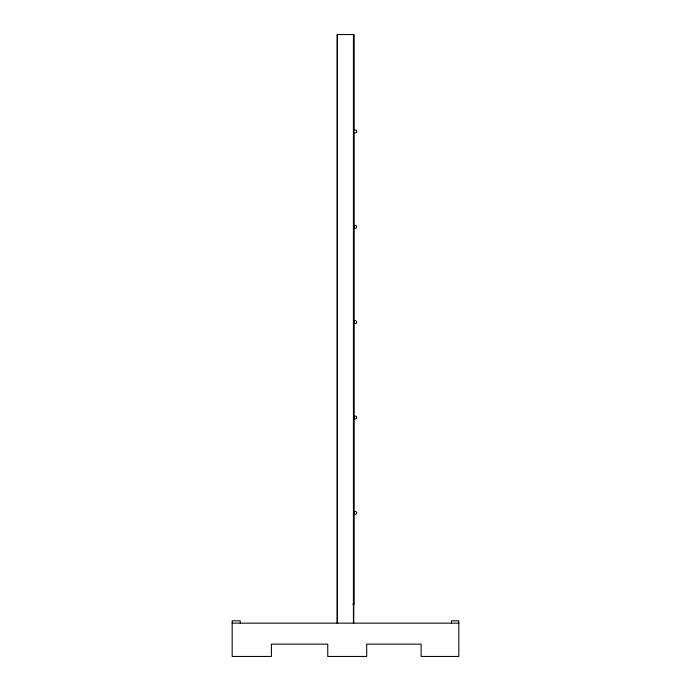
<?xml version="1.0" encoding="UTF-8"?>
<svg xmlns="http://www.w3.org/2000/svg" width="691" height="691" viewBox="0 0 691 691"><rect width="100%" height="100%" fill="white"/><g stroke="black" fill="none" stroke-linecap="round" stroke-linejoin="round"><path stroke-width="1.04" d="M352.73 604.141L354.189 604.141L354.189 132.715M232.176 623.152L458.824 623.152M451.456 623.152L451.456 620.829L458.824 620.829L458.824 656.45L421.113 656.45L421.113 644.15L366.705 644.15L366.705 656.45L327.75 656.45L327.75 644.15L271.399 644.15L271.399 656.45L232.176 656.45L232.176 620.829L240.261 620.829L240.261 623.152M354.189 130.564L354.189 34.55L337.096 34.55L337.096 623.092M353.766 603.692L353.766 623.092M353.421 34.55L353.421 623.092M337.441 34.55L337.441 623.092M354.518 514.164A1.468 1.468 0 0 0 356.711 512.895A1.468 1.468 0 0 0 354.518 511.625A1.468 1.468 0 0 0 354.518 514.164M354.518 228.099A1.468 1.468 0 0 0 356.711 226.829A1.468 1.468 0 0 0 354.518 225.56A1.468 1.468 0 0 0 354.518 228.099M354.518 418.806A1.468 1.468 0 0 0 356.711 417.545A1.468 1.468 0 0 0 354.518 416.276A1.468 1.468 0 0 0 354.518 418.806M354.518 323.457A1.468 1.468 0 0 0 356.711 322.187A1.468 1.468 0 0 0 354.518 320.918A1.468 1.468 0 0 0 354.518 323.457M354.518 132.741A1.468 1.468 0 0 0 356.711 131.48A1.468 1.468 0 0 0 354.518 130.21A1.468 1.468 0 0 0 354.518 132.741"/></g></svg>
